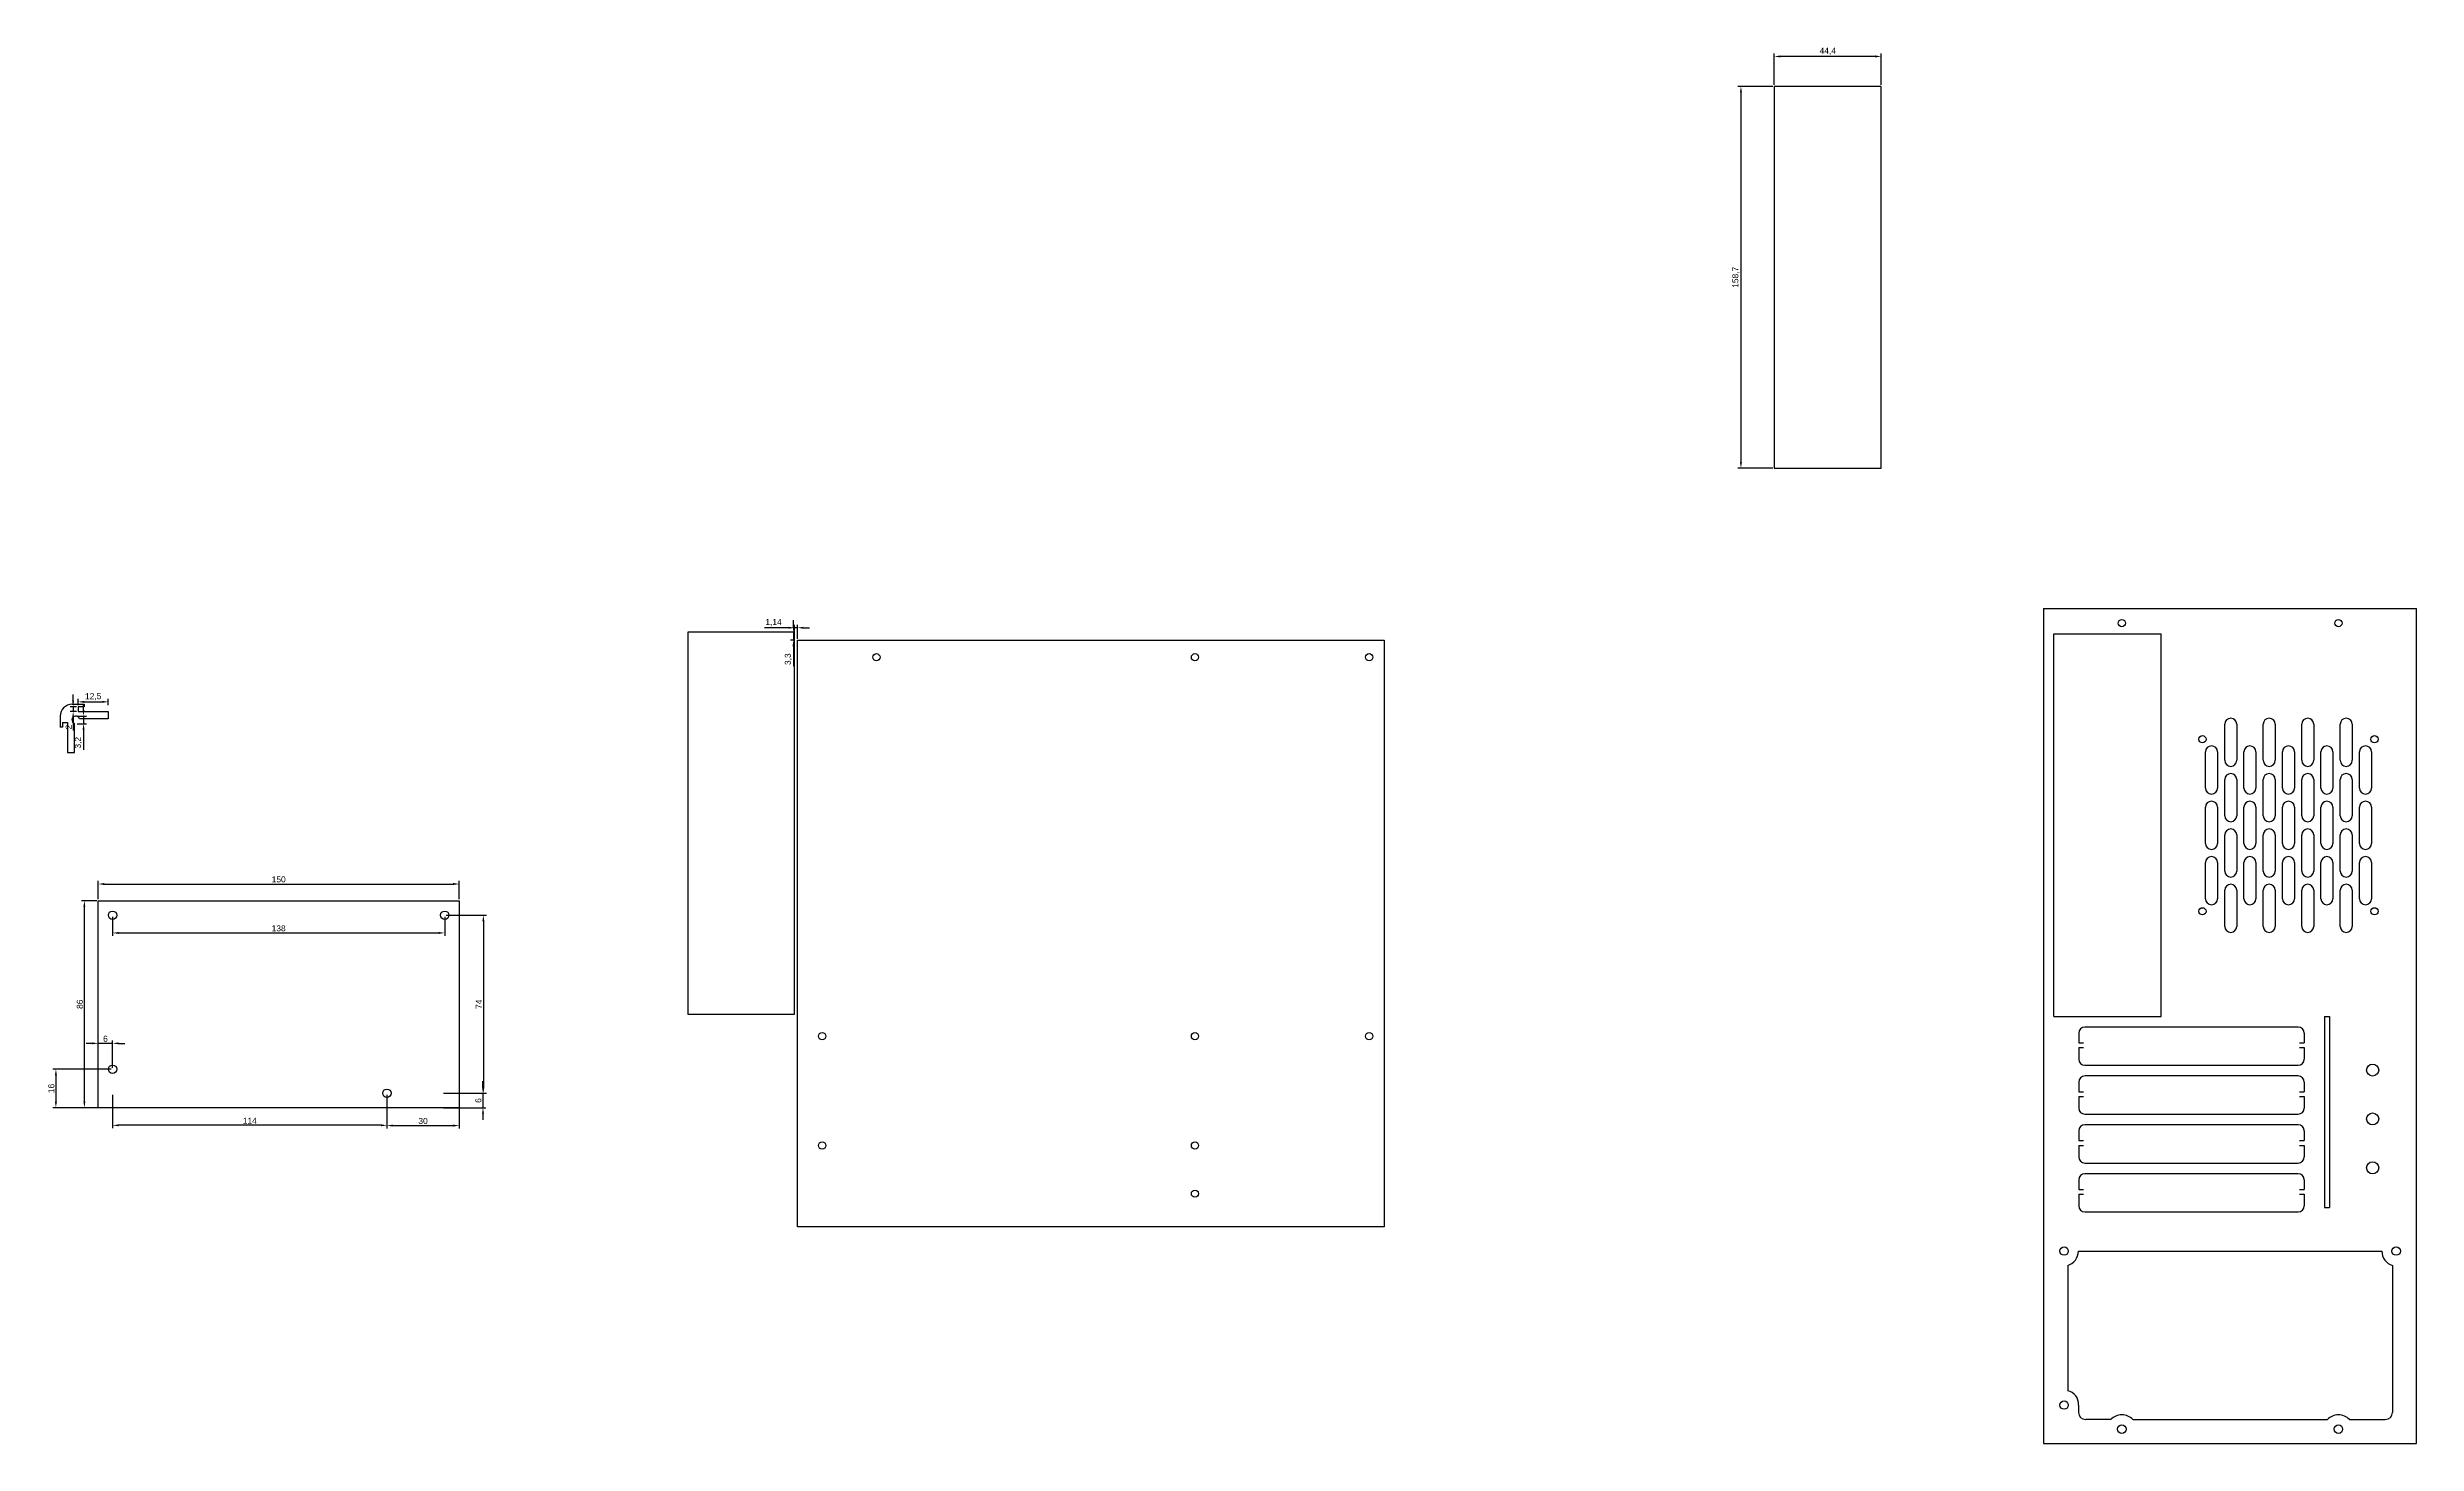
# Model space of a CAD drawing. Header units: millimetres. Extents: x 1161 to 6255, y 1546 to 2671.
# Drawn here: x 1161 to 2145, y 1991 to 2571 of the extents above; entities that cross this region are included whole.
import ezdxf

# ---------------------------------------------------------------- set-up
doc = ezdxf.new("R2010")
doc.units = ezdxf.units.MM
doc.linetypes.add('SLD-Solid', pattern=[0])
doc.layers.add('注释', color=50, linetype='Continuous')
doc.styles.get("Standard").update_dxf_attribs({"font": 'arial.ttf'})
doc.dimstyles.new('ISO-25', dxfattribs={"dimtxt": 2.5, "dimasz": 2.5, "dimexe": 1.25, "dimexo": 0.625, "dimtad": 1, "dimtxsty": 'Standard', "dimcen": 2.5, "dimadec": 0, "dimazin": 0, "dimtfac": 1, "dimtmove": 0, "dimatfit": 3, "dimfxl": 1, "dimarcsym": 0})

# ---------------------------------------------------------------- blocks, each defined once
blk = doc.blocks.new('*D20')
at = {"layer": 'Defpoints', "color": 0, "transparency": 16777216}
for p in [(1173.46, 2296.97), (1185.96, 2298.98), (1185.96, 2296.97)]:
    blk.add_point(p, dxfattribs=at)
at = {"layer": '注释', "color": 0, "lineweight": -2, "transparency": 16777216}
for p, q in [((1173.46, 2297.59), (1173.46, 2300.23)), ((1175.96, 2298.98), (1183.46, 2298.98)), ((1185.96, 2297.59), (1185.96, 2300.23))]:
    blk.add_line(p, q, dxfattribs=at)
at = {"layer": '注释', "color": 0, "transparency": 16777216}
for points in [[(1175.96, 2299.4), (1175.96, 2298.56), (1173.46, 2298.98)], [(1183.46, 2299.4), (1183.46, 2298.56), (1185.96, 2298.98)]]:
    blk.add_solid(points, dxfattribs=at)
at = {"layer": '注释', "color": 0, "transparency": 16777216, "insert": (1179.71, 2301.11), "char_height": 2.5, "attachment_point": 5}
blk.add_mtext('12,5', dxfattribs=at)
blk = doc.blocks.new('*D21')
at = {"layer": 'Defpoints', "color": 0, "transparency": 16777216}
for p in [(1171.37, 2294.97), (1173.46, 2296.97), (1173.46, 2294.97)]:
    blk.add_point(p, dxfattribs=at)
at = {"layer": '注释', "color": 0, "lineweight": -2, "transparency": 16777216}
for p, q in [((1172.84, 2296.97), (1170.12, 2296.97)), ((1172.84, 2294.97), (1170.12, 2294.97)), ((1171.37, 2299.47), (1171.37, 2301.97)), ((1171.37, 2296.97), (1171.37, 2294.97)), ((1171.37, 2292.47), (1171.37, 2287.06))]:
    blk.add_line(p, q, dxfattribs=at)
at = {"layer": '注释', "color": 0, "transparency": 16777216}
for points in [[(1170.95, 2299.47), (1171.78, 2299.47), (1171.37, 2296.97)], [(1170.95, 2292.47), (1171.78, 2292.47), (1171.37, 2294.97)]]:
    blk.add_solid(points, dxfattribs=at)
at = {"layer": '注释', "color": 0, "transparency": 16777216, "insert": (1169.49, 2288.51), "char_height": 2.5, "attachment_point": 5, "rotation": 90}
blk.add_mtext('2', dxfattribs=at)
blk = doc.blocks.new('*D22')
at = {"layer": 'Defpoints', "color": 0, "transparency": 16777216}
for p in [(1181.79, 2216.3), (1331.79, 2223.28), (1331.79, 2216.3)]:
    blk.add_point(p, dxfattribs=at)
at = {"layer": '注释', "color": 0, "lineweight": -2, "transparency": 16777216}
for p, q in [((1181.79, 2216.93), (1181.79, 2224.53)), ((1184.29, 2223.28), (1329.29, 2223.28)), ((1331.79, 2216.93), (1331.79, 2224.53))]:
    blk.add_line(p, q, dxfattribs=at)
at = {"layer": '注释', "color": 0, "transparency": 16777216}
for points in [[(1184.29, 2223.7), (1184.29, 2222.86), (1181.79, 2223.28)], [(1329.29, 2223.7), (1329.29, 2222.86), (1331.79, 2223.28)]]:
    blk.add_solid(points, dxfattribs=at)
at = {"layer": '注释', "color": 0, "transparency": 16777216, "insert": (1256.79, 2225.18), "char_height": 2.5, "attachment_point": 5}
blk.add_mtext('150', dxfattribs=at)
blk = doc.blocks.new('*D23')
at = {"layer": 'Defpoints', "color": 0, "transparency": 16777216}
for p in [(1176.05, 2216.3), (1181.79, 2216.3), (1181.79, 2130.3)]:
    blk.add_point(p, dxfattribs=at)
at = {"layer": '注释', "color": 0, "lineweight": -2, "transparency": 16777216}
for p, q in [((1181.16, 2216.3), (1174.8, 2216.3)), ((1176.05, 2132.8), (1176.05, 2213.8)), ((1181.16, 2130.3), (1174.8, 2130.3))]:
    blk.add_line(p, q, dxfattribs=at)
at = {"layer": '注释', "color": 0, "transparency": 16777216}
for points in [[(1175.63, 2213.8), (1176.46, 2213.8), (1176.05, 2216.3)], [(1175.63, 2132.8), (1176.46, 2132.8), (1176.05, 2130.3)]]:
    blk.add_solid(points, dxfattribs=at)
at = {"layer": '注释', "color": 0, "transparency": 16777216, "insert": (1174.14, 2173.3), "char_height": 2.5, "attachment_point": 5, "rotation": 90}
blk.add_mtext('86', dxfattribs=at)
blk = doc.blocks.new('*D24')
at = {"layer": 'Defpoints', "color": 0, "transparency": 16777216}
for p in [(1187.79, 2210.3), (1325.79, 2210.3), (1325.79, 2202.94)]:
    blk.add_point(p, dxfattribs=at)
at = {"layer": '注释', "color": 0, "lineweight": -2, "transparency": 16777216}
for p, q in [((1187.79, 2209.68), (1187.79, 2201.69)), ((1325.79, 2209.68), (1325.79, 2201.69)), ((1190.29, 2202.94), (1323.29, 2202.94))]:
    blk.add_line(p, q, dxfattribs=at)
at = {"layer": '注释', "color": 0, "transparency": 16777216}
for points in [[(1190.29, 2203.36), (1190.29, 2202.52), (1187.79, 2202.94)], [(1323.29, 2203.36), (1323.29, 2202.52), (1325.79, 2202.94)]]:
    blk.add_solid(points, dxfattribs=at)
at = {"layer": '注释', "color": 0, "transparency": 16777216, "insert": (1256.79, 2204.84), "char_height": 2.5, "attachment_point": 5}
blk.add_mtext('138', dxfattribs=at)
blk = doc.blocks.new('*D25')
at = {"layer": 'Defpoints', "color": 0, "transparency": 16777216}
for p in [(1325.79, 2210.3), (1325.79, 2136.3), (1341.85, 2136.3)]:
    blk.add_point(p, dxfattribs=at)
at = {"layer": '注释', "color": 0, "lineweight": -2, "transparency": 16777216}
for p, q in [((1326.41, 2210.3), (1343.1, 2210.3)), ((1341.85, 2207.8), (1341.85, 2138.8)), ((1326.41, 2136.3), (1343.1, 2136.3))]:
    blk.add_line(p, q, dxfattribs=at)
at = {"layer": '注释', "color": 0, "transparency": 16777216}
for points in [[(1341.43, 2207.8), (1342.27, 2207.8), (1341.85, 2210.3)], [(1341.43, 2138.8), (1342.27, 2138.8), (1341.85, 2136.3)]]:
    blk.add_solid(points, dxfattribs=at)
at = {"layer": '注释', "color": 0, "transparency": 16777216, "insert": (1339.97, 2173.3), "char_height": 2.5, "attachment_point": 5, "rotation": 90}
blk.add_mtext('74', dxfattribs=at)
blk = doc.blocks.new('*D26')
at = {"layer": 'Defpoints', "color": 0, "transparency": 16777216}
for p in [(1187.79, 2136.3), (1301.79, 2136.3), (1187.79, 2122.99)]:
    blk.add_point(p, dxfattribs=at)
at = {"layer": '注释', "color": 0, "lineweight": -2, "transparency": 16777216}
for p, q in [((1187.79, 2135.68), (1187.79, 2121.74)), ((1301.79, 2135.68), (1301.79, 2121.74)), ((1299.29, 2122.99), (1190.29, 2122.99))]:
    blk.add_line(p, q, dxfattribs=at)
at = {"layer": '注释', "color": 0, "transparency": 16777216}
for points in [[(1190.29, 2123.41), (1190.29, 2122.58), (1187.79, 2122.99)], [(1299.29, 2123.41), (1299.29, 2122.58), (1301.79, 2122.99)]]:
    blk.add_solid(points, dxfattribs=at)
at = {"layer": '注释', "color": 0, "transparency": 16777216, "insert": (1244.79, 2124.87), "char_height": 2.5, "attachment_point": 5}
blk.add_mtext('114', dxfattribs=at)
blk = doc.blocks.new('*D27')
at = {"layer": 'Defpoints', "color": 0, "transparency": 16777216}
for p in [(1187.79, 2146.3), (1164.21, 2130.3), (1187.79, 2130.3)]:
    blk.add_point(p, dxfattribs=at)
at = {"layer": '注释', "color": 0, "lineweight": -2, "transparency": 16777216}
for p, q in [((1187.16, 2146.3), (1162.96, 2146.3)), ((1164.21, 2143.8), (1164.21, 2132.8)), ((1187.16, 2130.3), (1162.96, 2130.3))]:
    blk.add_line(p, q, dxfattribs=at)
at = {"layer": '注释', "color": 0, "transparency": 16777216}
for points in [[(1163.8, 2143.8), (1164.63, 2143.8), (1164.21, 2146.3)], [(1163.8, 2132.8), (1164.63, 2132.8), (1164.21, 2130.3)]]:
    blk.add_solid(points, dxfattribs=at)
at = {"layer": '注释', "color": 0, "transparency": 16777216, "insert": (1162.31, 2138.3), "char_height": 2.5, "attachment_point": 5, "rotation": 90}
blk.add_mtext('16', dxfattribs=at)
blk = doc.blocks.new('*D28')
at = {"layer": 'Defpoints', "color": 0, "transparency": 16777216}
for p in [(1181.79, 2157.05), (1181.79, 2146.3), (1187.79, 2146.3)]:
    blk.add_point(p, dxfattribs=at)
at = {"layer": '注释', "color": 0, "lineweight": -2, "transparency": 16777216}
for p, q in [((1179.29, 2157.05), (1176.79, 2157.05)), ((1181.79, 2146.93), (1181.79, 2158.3)), ((1187.79, 2157.05), (1181.79, 2157.05)), ((1187.79, 2146.93), (1187.79, 2158.3)), ((1190.29, 2157.05), (1192.79, 2157.05))]:
    blk.add_line(p, q, dxfattribs=at)
at = {"layer": '注释', "color": 0, "transparency": 16777216}
for points in [[(1179.29, 2157.47), (1179.29, 2156.64), (1181.79, 2157.05)], [(1190.29, 2157.47), (1190.29, 2156.64), (1187.79, 2157.05)]]:
    blk.add_solid(points, dxfattribs=at)
at = {"layer": '注释', "color": 0, "transparency": 16777216, "insert": (1184.79, 2158.95), "char_height": 2.5, "attachment_point": 5}
blk.add_mtext('6', dxfattribs=at)
blk = doc.blocks.new('*D29')
at = {"layer": 'Defpoints', "color": 0, "transparency": 16777216}
for p in [(1324.65, 2136.3), (1324.65, 2130.3), (1341.69, 2130.3)]:
    blk.add_point(p, dxfattribs=at)
at = {"layer": '注释', "color": 0, "lineweight": -2, "transparency": 16777216}
for p, q in [((1341.69, 2138.8), (1341.69, 2141.3)), ((1325.28, 2136.3), (1342.94, 2136.3)), ((1325.28, 2130.3), (1342.94, 2130.3)), ((1341.69, 2136.3), (1341.69, 2130.3)), ((1341.69, 2127.8), (1341.69, 2125.3))]:
    blk.add_line(p, q, dxfattribs=at)
at = {"layer": '注释', "color": 0, "transparency": 16777216}
for points in [[(1341.28, 2138.8), (1342.11, 2138.8), (1341.69, 2136.3)], [(1341.28, 2127.8), (1342.11, 2127.8), (1341.69, 2130.3)]]:
    blk.add_solid(points, dxfattribs=at)
at = {"layer": '注释', "color": 0, "transparency": 16777216, "insert": (1339.79, 2133.3), "char_height": 2.5, "attachment_point": 5, "rotation": 90}
blk.add_mtext('6', dxfattribs=at)
blk = doc.blocks.new('*D30')
at = {"layer": 'Defpoints', "color": 0, "transparency": 16777216}
for p in [(1301.79, 2136.3), (1331.79, 2136.3), (1331.79, 2122.88)]:
    blk.add_point(p, dxfattribs=at)
at = {"layer": '注释', "color": 0, "lineweight": -2, "transparency": 16777216}
for p, q in [((1301.79, 2135.68), (1301.79, 2121.63)), ((1331.79, 2135.68), (1331.79, 2121.63)), ((1304.29, 2122.88), (1329.29, 2122.88))]:
    blk.add_line(p, q, dxfattribs=at)
at = {"layer": '注释', "color": 0, "transparency": 16777216}
for points in [[(1304.29, 2123.3), (1304.29, 2122.47), (1301.79, 2122.88)], [(1329.29, 2123.3), (1329.29, 2122.47), (1331.79, 2122.88)]]:
    blk.add_solid(points, dxfattribs=at)
at = {"layer": '注释', "color": 0, "transparency": 16777216, "insert": (1316.79, 2124.79), "char_height": 2.5, "attachment_point": 5}
blk.add_mtext('30', dxfattribs=at)
blk = doc.blocks.new('*D32')
at = {"layer": 'Defpoints', "color": 0, "transparency": 16777216}
for p in [(1172.46, 2293.07), (1172.46, 2289.87), (1175.7, 2289.87)]:
    blk.add_point(p, dxfattribs=at)
at = {"layer": '注释', "color": 0, "lineweight": -2, "transparency": 16777216}
for p, q in [((1175.7, 2295.57), (1175.7, 2298.07)), ((1173.09, 2293.07), (1176.95, 2293.07)), ((1173.09, 2289.87), (1176.95, 2289.87)), ((1175.7, 2293.07), (1175.7, 2289.87)), ((1175.7, 2287.37), (1175.7, 2279.09))]:
    blk.add_line(p, q, dxfattribs=at)
at = {"layer": '注释', "color": 0, "transparency": 16777216}
for points in [[(1175.29, 2295.57), (1176.12, 2295.57), (1175.7, 2293.07)], [(1175.29, 2287.37), (1176.12, 2287.37), (1175.7, 2289.87)]]:
    blk.add_solid(points, dxfattribs=at)
at = {"layer": '注释', "color": 0, "transparency": 16777216, "insert": (1173.57, 2281.98), "char_height": 2.5, "attachment_point": 5, "rotation": 90}
blk.add_mtext('3,2', dxfattribs=at)
blk = doc.blocks.new('*D51')
at = {"color": 0, "lineweight": -2, "transparency": 16777216}
for p, q in [((1468.69, 2329.77), (1458.69, 2329.77)), ((1471.19, 2325.23), (1471.19, 2331.02)), ((1472.33, 2329.77), (1471.19, 2329.77)), ((1472.33, 2325.23), (1472.33, 2331.02)), ((1474.83, 2329.77), (1477.33, 2329.77))]:
    blk.add_line(p, q, dxfattribs=at)
at = {"color": 0, "transparency": 16777216}
for points in [[(1468.69, 2330.19), (1468.69, 2329.36), (1471.19, 2329.77)], [(1474.83, 2330.19), (1474.83, 2329.36), (1472.33, 2329.77)]]:
    blk.add_solid(points, dxfattribs=at)
at = {"layer": 'Defpoints', "color": 0, "transparency": 16777216}
for p in [(1471.19, 2329.77), (1471.19, 2324.61), (1472.33, 2324.61)]:
    blk.add_point(p, dxfattribs=at)
at = {"color": 0, "transparency": 16777216, "insert": (1462.44, 2331.9), "char_height": 2.5, "attachment_point": 5}
blk.add_mtext('1,14', dxfattribs=at)
blk = doc.blocks.new('*D52')
at = {"color": 0, "lineweight": -2, "transparency": 16777216}
for p, q in [((1470.56, 2327.91), (1469.47, 2327.91)), ((1470.56, 2324.61), (1469.47, 2324.61)), ((1470.72, 2330.41), (1470.72, 2332.91)), ((1470.72, 2327.91), (1470.72, 2324.61)), ((1470.72, 2322.11), (1470.72, 2313.81))]:
    blk.add_line(p, q, dxfattribs=at)
at = {"color": 0, "transparency": 16777216}
for points in [[(1470.31, 2330.41), (1471.14, 2330.41), (1470.72, 2327.91)], [(1470.31, 2322.11), (1471.14, 2322.11), (1470.72, 2324.61)]]:
    blk.add_solid(points, dxfattribs=at)
at = {"layer": 'Defpoints', "color": 0, "transparency": 16777216}
for p in [(1470.72, 2324.61), (1471.19, 2327.91), (1471.19, 2324.61)]:
    blk.add_point(p, dxfattribs=at)
at = {"color": 0, "transparency": 16777216, "insert": (1468.6, 2316.71), "char_height": 2.5, "attachment_point": 5, "rotation": 90}
blk.add_mtext('3,3', dxfattribs=at)
blk = doc.blocks.new('*D73')
at = {"color": 0, "lineweight": -2, "transparency": 16777216}
for p, q in [((1877.7, 2554.77), (1863.2, 2554.77)), ((1864.45, 2552.27), (1864.45, 2398.57)), ((1877.7, 2396.07), (1863.2, 2396.07))]:
    blk.add_line(p, q, dxfattribs=at)
at = {"color": 0, "transparency": 16777216}
for points in [[(1864.04, 2552.27), (1864.87, 2552.27), (1864.45, 2554.77)], [(1864.04, 2398.57), (1864.87, 2398.57), (1864.45, 2396.07)]]:
    blk.add_solid(points, dxfattribs=at)
at = {"layer": 'Defpoints', "color": 0, "transparency": 16777216}
for p in [(1878.33, 2554.77), (1864.45, 2396.07), (1878.33, 2396.07)]:
    blk.add_point(p, dxfattribs=at)
at = {"color": 0, "transparency": 16777216, "insert": (1862.33, 2475.42), "char_height": 2.5, "attachment_point": 5, "rotation": 90}
blk.add_mtext('158,7', dxfattribs=at)
blk = doc.blocks.new('*D74')
at = {"color": 0, "lineweight": -2, "transparency": 16777216}
for p, q in [((1878.33, 2555.4), (1878.33, 2568.45)), ((1920.23, 2567.2), (1880.83, 2567.2)), ((1922.73, 2555.4), (1922.73, 2568.45))]:
    blk.add_line(p, q, dxfattribs=at)
at = {"color": 0, "transparency": 16777216}
for points in [[(1880.83, 2567.62), (1880.83, 2566.78), (1878.33, 2567.2)], [(1920.23, 2567.62), (1920.23, 2566.78), (1922.73, 2567.2)]]:
    blk.add_solid(points, dxfattribs=at)
at = {"layer": 'Defpoints', "color": 0, "transparency": 16777216}
for p in [(1878.33, 2567.2), (1878.33, 2554.77), (1922.73, 2554.77)]:
    blk.add_point(p, dxfattribs=at)
at = {"color": 0, "transparency": 16777216, "insert": (1900.53, 2569.32), "char_height": 2.5, "attachment_point": 5}
blk.add_mtext('44,4', dxfattribs=at)

msp = doc.modelspace()

# ---------------------------------------------------------------- linework, layer by layer
for p, q in [((1922.726, 2554.772), (1878.326, 2554.772)), ((1878.326, 2554.772), (1878.326, 2396.072)), ((1922.726, 2396.072), (1922.726, 2554.772)), ((1878.326, 2396.072), (1922.726, 2396.072)), ((1990.241, 2337.709), (1990.241, 1990.713)), ((1990.241, 2337.709), (2145.241, 2337.709)), ((2145.241, 1990.713), (2145.241, 2337.709)), ((1471.187, 2327.909), (1426.787, 2327.909)), ((1426.787, 2327.909), (1426.787, 2169.209)), ((1471.187, 2169.209), (1471.187, 2327.909)), ((1472.327, 2324.609), (1716.167, 2324.609)), ((1472.327, 2080.769), (1472.327, 2324.609)), ((1716.167, 2324.609), (1716.167, 2080.769)), ((1170.963, 2297.966), (1175.963, 2297.966)), ((1173.463, 2296.966), (1173.463, 2294.966)), ((1175.963, 2296.966), (1173.463, 2296.966)), ((1173.463, 2294.966), (1185.963, 2294.966)), ((1175.963, 2297.966), (1175.963, 2296.966)), ((1185.963, 2294.966), (1185.963, 2291.966)), ((1165.963, 2292.966), (1165.963, 2288.466)), ((1166.963, 2288.466), (1165.963, 2288.466)), ((1166.963, 2290.466), (1168.963, 2290.466)), ((1166.963, 2290.466), (1166.963, 2288.466)), ((1168.963, 2290.466), (1168.963, 2277.966)), ((1171.963, 2277.966), (1171.963, 2289.946)), ((1185.963, 2291.966), (1173.983, 2291.966)), ((2065.49, 2274.676), (2065.49, 2289.676)), ((2070.49, 2289.676), (2070.49, 2274.676)), ((2081.49, 2274.676), (2081.49, 2289.676)), ((2086.49, 2289.676), (2086.49, 2274.676)), ((2097.49, 2274.676), (2097.49, 2289.676)), ((2102.49, 2289.676), (2102.49, 2274.676)), ((2113.49, 2274.676), (2113.49, 2289.676)), ((2118.49, 2289.676), (2118.49, 2274.676)), ((1168.963, 2277.966), (1171.963, 2277.966)), ((2057.49, 2263.176), (2057.49, 2278.176)), ((2062.49, 2278.176), (2062.49, 2263.176)), ((2073.49, 2263.176), (2073.49, 2278.176)), ((2078.49, 2278.176), (2078.49, 2263.176)), ((2089.49, 2263.176), (2089.49, 2278.176)), ((2094.49, 2278.176), (2094.49, 2263.176)), ((2105.49, 2263.176), (2105.49, 2278.176)), ((2110.49, 2278.176), (2110.49, 2263.176)), ((2121.49, 2263.176), (2121.49, 2278.176)), ((2126.49, 2278.176), (2126.49, 2263.176)), ((2065.49, 2251.676), (2065.49, 2266.676)), ((2070.49, 2266.676), (2070.49, 2251.676)), ((2081.49, 2251.676), (2081.49, 2266.676)), ((2086.49, 2266.676), (2086.49, 2251.676)), ((2097.49, 2251.676), (2097.49, 2266.676)), ((2102.49, 2266.676), (2102.49, 2251.676)), ((2113.49, 2251.676), (2113.49, 2266.676)), ((2118.49, 2266.676), (2118.49, 2251.676)), ((2057.49, 2240.176), (2057.49, 2255.176)), ((2062.49, 2255.176), (2062.49, 2240.176)), ((2073.49, 2240.176), (2073.49, 2255.176)), ((2078.49, 2255.176), (2078.49, 2240.176)), ((2089.49, 2240.176), (2089.49, 2255.176)), ((2094.49, 2255.176), (2094.49, 2240.176)), ((2105.49, 2240.176), (2105.49, 2255.176)), ((2110.49, 2255.176), (2110.49, 2240.176)), ((2121.49, 2240.176), (2121.49, 2255.176)), ((2126.49, 2255.176), (2126.49, 2240.176)), ((2065.49, 2228.676), (2065.49, 2243.676)), ((2070.49, 2243.676), (2070.49, 2228.676)), ((2081.49, 2228.676), (2081.49, 2243.676)), ((2086.49, 2243.676), (2086.49, 2228.676)), ((2097.49, 2228.676), (2097.49, 2243.676)), ((2102.49, 2243.676), (2102.49, 2228.676)), ((2113.49, 2228.676), (2113.49, 2243.676)), ((2118.49, 2243.676), (2118.49, 2228.676)), ((2057.49, 2217.176), (2057.49, 2232.176)), ((2062.49, 2232.176), (2062.49, 2217.176)), ((2073.49, 2217.176), (2073.49, 2232.176)), ((2078.49, 2232.176), (2078.49, 2217.176)), ((2089.49, 2217.176), (2089.49, 2232.176)), ((2094.49, 2232.176), (2094.49, 2217.176)), ((2105.49, 2217.176), (2105.49, 2232.176)), ((2110.49, 2232.176), (2110.49, 2217.176)), ((2121.49, 2217.176), (2121.49, 2232.176)), ((2126.49, 2232.176), (2126.49, 2217.176)), ((1181.787, 2216.3), (1331.787, 2216.3)), ((1181.787, 2130.3), (1181.787, 2216.3)), ((1331.787, 2216.3), (1331.787, 2130.3)), ((2065.49, 2205.676), (2065.49, 2220.676)), ((2070.49, 2220.676), (2070.49, 2205.676)), ((2081.49, 2205.676), (2081.49, 2220.676)), ((2086.49, 2220.676), (2086.49, 2205.676)), ((2097.49, 2205.676), (2097.49, 2220.676)), ((2102.49, 2220.676), (2102.49, 2205.676)), ((2113.49, 2205.676), (2113.49, 2220.676)), ((2118.49, 2220.676), (2118.49, 2205.676)), ((1426.787, 2169.209), (1471.187, 2169.209)), ((2106.973, 2168.277), (2106.973, 2088.902)), ((2106.973, 2168.277), (2108.973, 2168.277)), ((2108.973, 2168.277), (2108.973, 2088.902)), ((2004.831, 2161.292), (2004.831, 2157.292)), ((2004.831, 2157.292), (2006.831, 2157.292)), ((2096.506, 2157.292), (2098.506, 2157.292)), ((2098.506, 2161.292), (2098.506, 2157.292)), ((2004.831, 2155.292), (2004.831, 2150.497)), ((2004.831, 2155.292), (2006.831, 2155.292)), ((2096.506, 2155.292), (2098.506, 2155.292)), ((2098.506, 2155.292), (2098.506, 2150.497)), ((2004.831, 2140.972), (2004.831, 2136.972)), ((2004.831, 2136.972), (2006.831, 2136.972)), ((2096.506, 2136.972), (2098.506, 2136.972)), ((2098.506, 2140.972), (2098.506, 2136.972)), ((1331.787, 2130.3), (1181.787, 2130.3)), ((2004.831, 2134.972), (2004.831, 2130.177)), ((2004.831, 2134.972), (2006.831, 2134.972)), ((2096.506, 2134.972), (2098.506, 2134.972)), ((2098.506, 2134.972), (2098.506, 2130.177)), ((2004.831, 2120.652), (2004.831, 2116.652)), ((2098.506, 2120.652), (2098.506, 2116.652)), ((2004.831, 2116.652), (2006.831, 2116.652)), ((2004.831, 2114.652), (2004.831, 2109.857)), ((2004.831, 2114.652), (2006.831, 2114.652)), ((2096.506, 2116.652), (2098.506, 2116.652)), ((2096.506, 2114.652), (2098.506, 2114.652)), ((2098.506, 2114.652), (2098.506, 2109.857)), ((2004.831, 2100.332), (2004.831, 2096.332)), ((2098.506, 2100.332), (2098.506, 2096.332)), ((2004.831, 2096.332), (2006.831, 2096.332)), ((2004.831, 2094.332), (2004.831, 2089.537)), ((2004.831, 2094.332), (2006.831, 2094.332)), ((2096.506, 2096.332), (2098.506, 2096.332)), ((2096.506, 2094.332), (2098.506, 2094.332)), ((2098.506, 2094.332), (2098.506, 2089.537)), ((2106.973, 2088.902), (2108.973, 2088.902)), ((1716.167, 2080.769), (1472.327, 2080.769)), ((2004.741, 2070.713), (2130.741, 2070.713)), ((2000.241, 2064.713), (2000.241, 2012.713)), ((2135.241, 2064.713), (2135.241, 2003.713)), ((2004.741, 2006.713), (2004.741, 2003.713)), ((2018.168, 2000.713), (2007.741, 2000.713)), ((2027.314, 2000.713), (2108.168, 2000.713)), ((2117.314, 2000.713), (2132.241, 2000.713)), ((1990.241, 1990.713), (2145.241, 1990.713))]:
    msp.add_line(p, q)
at = {"color": 7, "linetype": 'SLD-Solid'}
for p, q in [((1994.417, 2168.172), (1994.417, 2327.176)), ((1994.417, 2327.176), (2039.121, 2327.176)), ((2039.121, 2168.172), (2039.121, 2327.176)), ((1994.417, 2168.172), (2039.121, 2168.172)), ((2095.966, 2163.832), (2007.371, 2163.832)), ((2007.371, 2147.957), (2095.966, 2147.957)), ((2095.966, 2143.512), (2007.371, 2143.512)), ((2007.371, 2127.637), (2095.966, 2127.637)), ((2095.966, 2123.192), (2007.371, 2123.192)), ((2007.371, 2107.317), (2095.966, 2107.317)), ((2095.966, 2102.872), (2007.371, 2102.872)), ((2007.371, 2086.997), (2095.966, 2086.997))]:
    msp.add_line(p, q, dxfattribs=at)
for centre, radius in [((2022.741, 2331.709), 1.5), ((2112.741, 2331.709), 1.5), ((1505.197, 2317.509), 1.5), ((1637.577, 2317.509), 1.5), ((1709.967, 2317.509), 1.5), ((2056.24, 2283.426), 1.5), ((2127.74, 2283.426), 1.5), ((1187.787, 2210.3), 1.75), ((1325.787, 2210.3), 1.75), ((2056.24, 2211.926), 1.5), ((2127.74, 2211.926), 1.5), ((1482.637, 2160.029), 1.5), ((1637.577, 2160.029), 1.5), ((1709.967, 2160.029), 1.5), ((1187.787, 2146.3), 1.75), ((2126.973, 2145.957), 2.5), ((1301.787, 2136.3), 1.75), ((2126.973, 2125.637), 2.5), ((1482.637, 2114.609), 1.5), ((1637.577, 2114.609), 1.5), ((2126.973, 2105.317), 2.5), ((1637.577, 2094.589), 1.5), ((1998.741, 2070.713), 1.75), ((2136.741, 2070.713), 1.75), ((1998.741, 2006.713), 1.75), ((2022.741, 1996.713), 1.75), ((2112.741, 1996.713), 1.75)]:
    msp.add_circle(centre, radius)
for centre, radius, start, end in [((1170.963, 2292.966), 5, 90, 180), ((1172.463, 2291.466), 1.6, 18.209957, 251.790043), ((2067.99, 2289.676), 2.5, 0, 180), ((2083.99, 2289.676), 2.5, 0, 180), ((2099.99, 2289.676), 2.5, 0, 180), ((2115.99, 2289.676), 2.5, 0, 180), ((2059.99, 2278.176), 2.5, 0, 180), ((2067.99, 2274.676), 2.5, 180, 0), ((2075.99, 2278.176), 2.5, 0, 180), ((2083.99, 2274.676), 2.5, 180, 0), ((2091.99, 2278.176), 2.5, 0, 180), ((2099.99, 2274.676), 2.5, 180, 0), ((2107.99, 2278.176), 2.5, 0, 180), ((2115.99, 2274.676), 2.5, 180, 0), ((2123.99, 2278.176), 2.5, 0, 180), ((2067.99, 2266.676), 2.5, 0, 180), ((2083.99, 2266.676), 2.5, 0, 180), ((2099.99, 2266.676), 2.5, 0, 180), ((2115.99, 2266.676), 2.5, 0, 180), ((2059.99, 2263.176), 2.5, 180, 0), ((2059.99, 2255.176), 2.5, 0, 180), ((2075.99, 2263.176), 2.5, 180, 0), ((2075.99, 2255.176), 2.5, 0, 180), ((2091.99, 2263.176), 2.5, 180, 0), ((2091.99, 2255.176), 2.5, 0, 180), ((2107.99, 2263.176), 2.5, 180, 0), ((2107.99, 2255.176), 2.5, 0, 180), ((2123.99, 2263.176), 2.5, 180, 0), ((2123.99, 2255.176), 2.5, 0, 180), ((2067.99, 2251.676), 2.5, 180, 0), ((2067.99, 2243.676), 2.5, 0, 180), ((2083.99, 2251.676), 2.5, 180, 0), ((2083.99, 2243.676), 2.5, 0, 180), ((2099.99, 2251.676), 2.5, 180, 0), ((2099.99, 2243.676), 2.5, 0, 180), ((2115.99, 2251.676), 2.5, 180, 0), ((2115.99, 2243.676), 2.5, 0, 180), ((2059.99, 2240.176), 2.5, 180, 0), ((2075.99, 2240.176), 2.5, 180, 0), ((2091.99, 2240.176), 2.5, 180, 0), ((2107.99, 2240.176), 2.5, 180, 0), ((2123.99, 2240.176), 2.5, 180, 0), ((2059.99, 2232.176), 2.5, 0, 180), ((2067.99, 2228.676), 2.5, 180, 0), ((2075.99, 2232.176), 2.5, 0, 180), ((2083.99, 2228.676), 2.5, 180, 0), ((2091.99, 2232.176), 2.5, 0, 180), ((2099.99, 2228.676), 2.5, 180, 0), ((2107.99, 2232.176), 2.5, 0, 180), ((2115.99, 2228.676), 2.5, 180, 0), ((2123.99, 2232.176), 2.5, 0, 180), ((2059.99, 2217.176), 2.5, 180, 0), ((2067.99, 2220.676), 2.5, 0, 180), ((2075.99, 2217.176), 2.5, 180, 0), ((2083.99, 2220.676), 2.5, 0, 180), ((2091.99, 2217.176), 2.5, 180, 0), ((2099.99, 2220.676), 2.5, 0, 180), ((2107.99, 2217.176), 2.5, 180, 0), ((2115.99, 2220.676), 2.5, 0, 180), ((2123.99, 2217.176), 2.5, 180, 0), ((2067.99, 2205.676), 2.5, 180, 0), ((2083.99, 2205.676), 2.5, 180, 0), ((2099.99, 2205.676), 2.5, 180, 0), ((2115.99, 2205.676), 2.5, 180, 0), ((1998.183, 2070.945), 6.562, 288.280002, 357.980202), ((2137.3, 2070.945), 6.562, 182.019798, 251.719998), ((1998.979, 2007.079), 5.774, 356.366576, 77.373219), ((2007.741, 2003.713), 3, 180, 270), ((2022.741, 1996.446), 6.255, 43.016975, 136.983025), ((2112.741, 1996.446), 6.255, 43.016975, 136.983025), ((2132.241, 2003.713), 3, 270, 0)]:
    msp.add_arc(centre, radius, start, end)
for centre, start, end in [((2007.371, 2161.292), 90, 180), ((2095.966, 2161.292), 0, 90), ((2007.371, 2150.497), 180, 270), ((2095.966, 2150.497), 270, 0), ((2007.371, 2140.972), 90, 180), ((2095.966, 2140.972), 0, 90), ((2007.371, 2130.177), 180, 270), ((2095.966, 2130.177), 270, 0), ((2007.371, 2120.652), 90, 180), ((2095.966, 2120.652), 0, 90), ((2007.371, 2109.857), 180, 270), ((2095.966, 2109.857), 270, 0), ((2007.371, 2100.332), 90, 180), ((2095.966, 2100.332), 0, 90), ((2007.371, 2089.537), 180, 270), ((2095.966, 2089.537), 270, 0)]:
    msp.add_arc(centre, 2.54, start, end, dxfattribs=at)

# ---------------------------------------------------------------- dimensions: what is measured, and where the dimension line sits
for base, p1, p2, picture, middle in [((1878.326, 2567.201), (1922.726, 2554.772), (1878.326, 2554.772), '*D74', (1900.526, 2569.323)), ((1471.187, 2329.773), (1472.327, 2324.609), (1471.187, 2324.609), '*D51', (1462.438, 2331.9))]:
    dim = msp.add_linear_dim(base=base, p1=p1, p2=p2, dimstyle='ISO-25')
    dim.commit()
    dim.dimension.update_dxf_attribs({"geometry": picture, "text_midpoint": middle})
for base, p1, p2, picture, middle in [((1864.453, 2396.072), (1878.326, 2554.772), (1878.326, 2396.072), '*D73', (1862.326, 2475.422)), ((1470.725, 2324.609), (1471.187, 2327.909), (1471.187, 2324.609), '*D52', (1468.597, 2316.709))]:
    dim = msp.add_linear_dim(base=base, p1=p1, p2=p2, angle=90, dimstyle='ISO-25')
    dim.commit()
    dim.dimension.update_dxf_attribs({"geometry": picture, "text_midpoint": middle})
at = {"layer": '注释'}
for base, p1, p2, picture, middle in [((1171.366, 2294.966), (1173.463, 2296.966), (1173.463, 2294.966), '*D21', (1169.486, 2288.513)), ((1175.702, 2289.866), (1172.463, 2293.066), (1172.463, 2289.866), '*D32', (1173.575, 2281.978)), ((1176.046, 2216.3), (1181.787, 2130.3), (1181.787, 2216.3), '*D23', (1174.144, 2173.3)), ((1341.849, 2136.3), (1325.787, 2210.3), (1325.787, 2136.3), '*D25', (1339.974, 2173.3)), ((1164.214, 2130.3), (1187.787, 2146.3), (1187.787, 2130.3), '*D27', (1162.312, 2138.3)), ((1341.692, 2130.3), (1324.654, 2136.3), (1324.654, 2130.3), '*D29', (1339.79, 2133.3))]:
    dim = msp.add_linear_dim(base=base, p1=p1, p2=p2, angle=90, dimstyle='ISO-25', dxfattribs=at)
    dim.commit()
    dim.dimension.update_dxf_attribs({"geometry": picture, "text_midpoint": middle})
for base, p1, p2, picture, middle in [((1185.963, 2298.98), (1173.463, 2296.966), (1185.963, 2296.966), '*D20', (1179.713, 2301.107)), ((1331.787, 2223.279), (1181.787, 2216.3), (1331.787, 2216.3), '*D22', (1256.787, 2225.181)), ((1325.787, 2202.938), (1187.787, 2210.3), (1325.787, 2210.3), '*D24', (1256.787, 2204.841)), ((1181.787, 2157.053), (1187.787, 2146.3), (1181.787, 2146.3), '*D28', (1184.787, 2158.954)), ((1187.787, 2122.994), (1301.787, 2136.3), (1187.787, 2136.3), '*D26', (1244.787, 2124.874)), ((1331.787, 2122.883), (1301.787, 2136.3), (1331.787, 2136.3), '*D30', (1316.787, 2124.786))]:
    dim = msp.add_linear_dim(base=base, p1=p1, p2=p2, dimstyle='ISO-25', dxfattribs=at)
    dim.commit()
    dim.dimension.update_dxf_attribs({"geometry": picture, "text_midpoint": middle})

doc.saveas('drawing.dxf')
